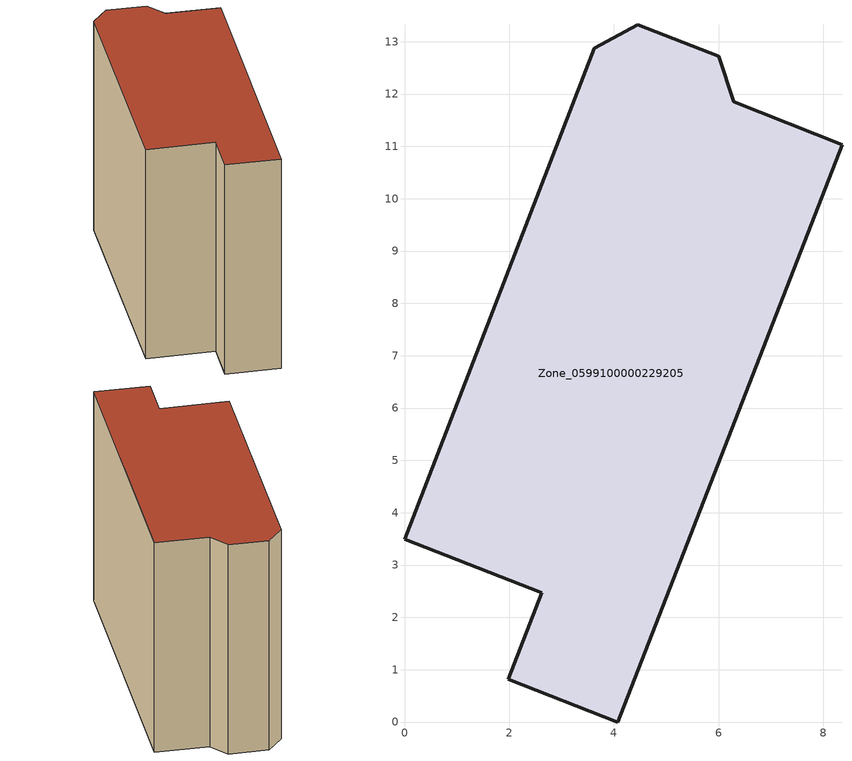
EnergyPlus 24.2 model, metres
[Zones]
Zone_0599100000229205
 floor ground (C_G): 1.98,0.82 2.62,2.47 0,3.49 3.62,12.88 4.46,13.32 6,12.72 6.29,11.85 8.36,11.03 4.07,0 z0
 wall outside (C_F): 2.62,2.47 1.98,0.82 4.07,0 8.36,11.03 6.29,11.85 6,12.72 4.46,13.32 3.62,12.88 0,3.49 2.62,2.47 z0:9.55
 roof outside (C_R): 3.62,12.88 0,3.49 2.62,2.47 1.98,0.82 4.07,0 8.36,11.03 6.29,11.85 6,12.72 4.46,13.32 z9.55
[BUILDING]
Pand.0599100000229205: North Axis=0; Terrain=City; Loads Convergence Tolerance Value=0.04; Temperature Convergence Tolerance Value=0.4; Solar Distribution=FullExterior; Maximum Number of Warmup Days=25; Minimum Number of Warmup Days=1
[Site:Location]
Rotterdam.The.Hague.AP_ZH_NLD Design_Conditions: Latitude=51.96; Longitude=4.45; Time Zone=1; Elevation=-4.5
[SITE:GROUNDTEMPERATURE:BUILDINGSURFACE]
18, 18, 18, 18, 18, 18, 18, 18, 18, 18, 18, 18
[MATERIAL] Thermal Absorptance=0.9; Solar Absorptance=0.7; Visible Absorptance=0.7
Name | Roughness | Thickness | Conductivity | Density | Specific Heat
G.TC.1946 | MediumSmooth | 0.15 | 1 | 540 | 1210
F.TC.1946 | Rough | 0.3 | 0.857143 | 1920 | 840
R.TC.1946 | MediumRough | 0.2 | 0.909091 | 1500 | 1000
[CONSTRUCTION]
C_G: G.TC.1946
C_F: F.TC.1946
C_R: R.TC.1946
[ZONE]
Zone_0599100000229205: Type=1; Multiplier=1; Ceiling Height=Autocalculate; Volume=Autocalculate; Floor Area=autocalculate; Part of Total Floor Area=Yes
[ZONEINFILTRATION:DESIGNFLOWRATE]
Infil_Zone_0599100000229205: Zone or ZoneList or Space or SpaceList=Zone_0599100000229205; Schedule=AlwaysOn; Design Flow Rate Calculation Method=Flow/Area; Flow Rate per Floor Area=0.003; Constant Term Coefficient=1; Temperature Term Coefficient=0; Velocity Term Coefficient=0; Velocity Squared Term Coefficient=0
[HVACTEMPLATE:ZONE:IDEALLOADSAIRSYSTEM]
Zone_0599100000229205: Maximum Heating Supply Air Temperature=50; Minimum Cooling Supply Air Temperature=13; Maximum Heating Supply Air Humidity Ratio=0.0156; Minimum Cooling Supply Air Humidity Ratio=0.0077; Heating Limit=NoLimit; Cooling Limit=NoLimit; Dehumidification Control Type=ConstantSensibleHeatRatio; Cooling Sensible Heat Ratio=0.7; Dehumidification Setpoint=60; Humidification Control Type=None; Humidification Setpoint=30; Outdoor Air Method=None; Outdoor Air Flow Rate per Person=0.00944; Outdoor Air Flow Rate per Zone Floor Area=0; Outdoor Air Flow Rate per Zone=0; Demand Controlled Ventilation Type=None; Outdoor Air Economizer Type=NoEconomizer; Heat Recovery Type=None; Sensible Heat Recovery Effectiveness=0.7; Latent Heat Recovery Effectiveness=0.65
[ZONECONTROL:THERMOSTAT]
ThermostatControl_Zone_0599100000229205: Zone or ZoneList=Zone_0599100000229205; Control Type Schedule=DualSetpointControlType; Control 1=Thermostat_Zone_0599100000229205; Temperature Difference Between Cutout And Setpoint=0
[THERMOSTATSETPOINT:DUALSETPOINT]
Thermostat_Zone_0599100000229205: Heating Setpoint Temperature Schedule=HeatingSetpoint_Zone_0599100000229205; Cooling Setpoint Temperature Schedule=CoolingSetpoint_Zone_0599100000229205
[SCHEDULE:COMPACT]
HeatingSetpoint_Zone_0599100000229205: Through: 12/31, For: AllDays, Until: 24:00, 21
CoolingSetpoint_Zone_0599100000229205: Through: 12/31, For: AllDays, Until: 24:00, 24
DualSetpointControlType: Through: 12/31, For: AllDays, Until: 24:00, 4
AlwaysOn: Through: 12/31, For: AllDays, Until: 24:00, 1
